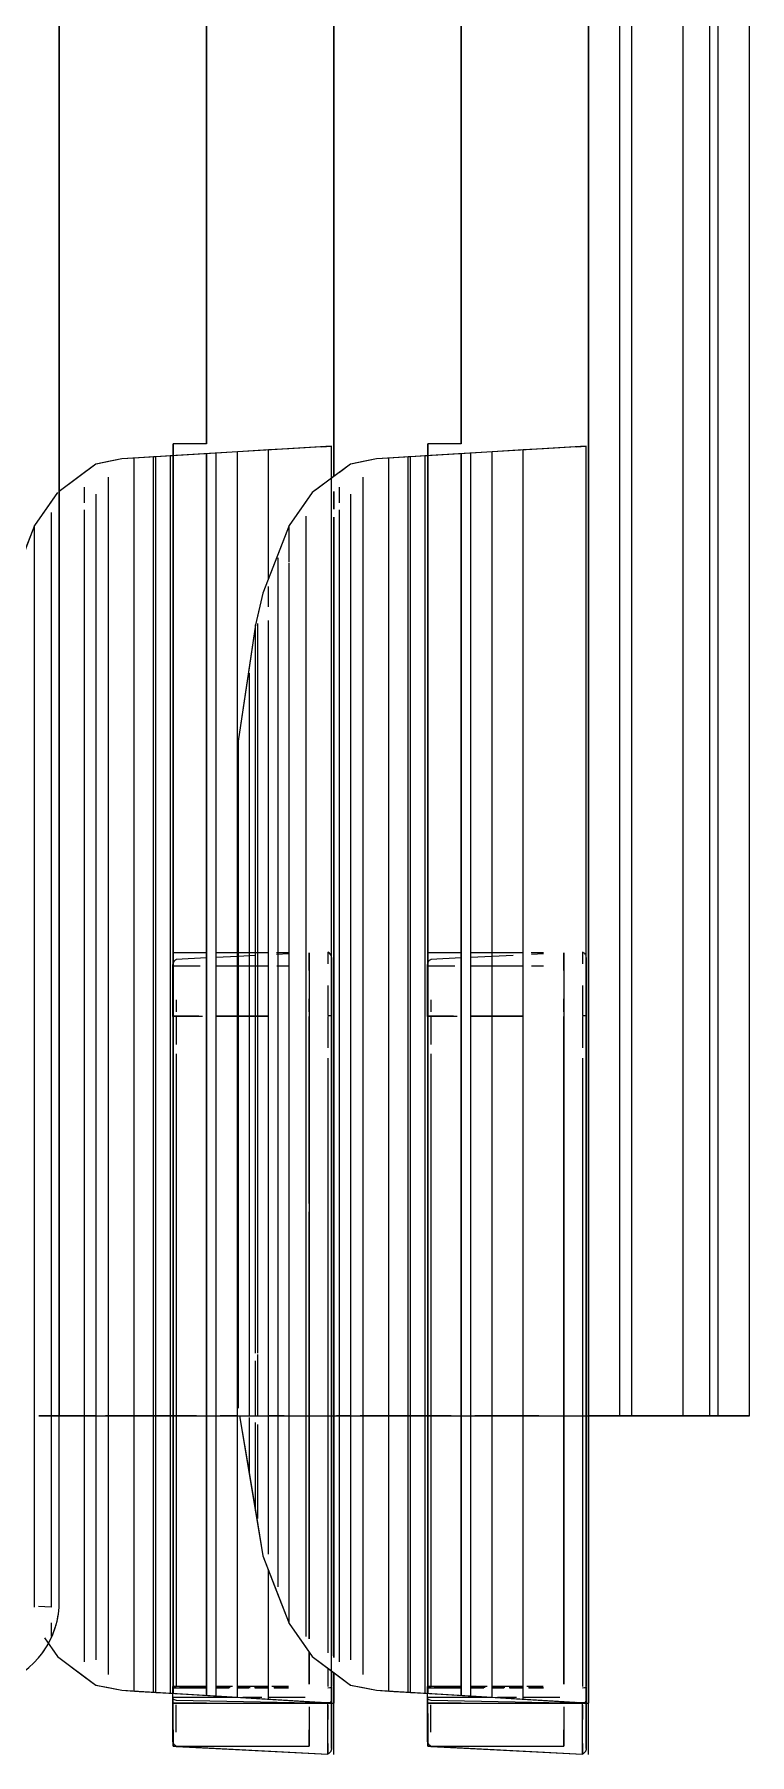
# Model space of a CAD drawing. Header units: inches. Extents: x -1180 to 2011, y -268 to 2143.
# Drawn here: x -1121.6 to -1118.79, y 2001.52 to 2008.28 of the extents above; entities that cross this region are included whole.
import ezdxf

# ---------------------------------------------------------------- set-up
doc = ezdxf.new("R2010")
doc.units = ezdxf.units.IN
doc.header["$MEASUREMENT"] = 0
doc.layers.add('I-FURN', color=30, linetype='Continuous', lineweight=9)

# ---------------------------------------------------------------- blocks, each defined once
blk = doc.blocks.new('HermanMiller_Exclave_EXSB_SmallBoards - White Board Pkg 1-5326753-6TH FLOOR POWER _ SIGNAL')
at = {"layer": 'I-FURN'}
for p, q in [((1.335, -0.4879), (0.7839, -0.5792)), ((1.1036, -0.5262), (0.9057, -0.559)), ((1.335, -0.4879), (0.9614, -0.5498)), ((1.335, -0.4879), (1.1036, -0.5262)), ((1.1036, -0.5262), (1.3284, -0.5262)), ((1.335, -0.5262), (4.2513, -0.5262)), ((3.9848, -0.4829), (1.3652, -0.4829)), ((3.9848, -0.4829), (1.3652, -0.4829)), ((3.9848, -0.4829), (1.3652, -0.4829)), ((4.4423, -0.5498), (3.9848, -0.4829)), ((4.4423, -0.5498), (3.9848, -0.4829)), ((4.2813, -0.5262), (3.9848, -0.4829)), ((4.4423, -0.5498), (4.2813, -0.5262)), ((0.7839, -0.5792), (0.5183, -0.6832)), ((0.7839, -0.5792), (0.5183, -0.6832)), ((0.7839, -0.5792), (0.6289, -0.6399)), ((0.9614, -0.5498), (0.7839, -0.5792)), ((0.9057, -0.559), (0.7839, -0.5792)), ((0.9307, -0.559), (1.3006, -0.559)), ((0.9614, -0.5498), (1.3084, -0.5498)), ((1.335, -0.5498), (1.5503, -0.5498)), ((1.335, -0.559), (1.5759, -0.559)), ((1.5811, -0.5498), (4.4423, -0.5498)), ((1.5811, -0.559), (4.4473, -0.559)), ((4.5661, -0.5792), (4.4423, -0.5498)), ((4.5661, -0.5792), (4.4423, -0.5498)), ((4.4812, -0.559), (4.4423, -0.5498)), ((4.5661, -0.5792), (4.4812, -0.559)), ((4.8317, -0.6832), (4.5661, -0.5792)), ((4.8317, -0.6832), (4.5661, -0.5792)), ((4.7211, -0.6399), (4.5661, -0.5792)), ((0.6289, -0.6399), (0.5183, -0.6832)), ((0.6622, -0.6399), (1.335, -0.6399)), ((1.335, -0.6399), (4.5657, -0.6399)), ((4.5657, -0.6399), (4.7053, -0.6399)), ((4.8317, -0.6832), (4.7211, -0.6399)), ((0.5183, -0.6832), (0.3889, -0.7729)), ((0.5183, -0.6832), (0.3889, -0.7729)), ((0.5183, -0.6832), (0.4227, -0.7495)), ((0.5183, -0.6832), (1.335, -0.6832)), ((1.335, -0.6832), (4.6856, -0.6832)), ((4.6891, -0.6832), (4.8317, -0.6832)), ((4.9611, -0.7729), (4.8317, -0.6832)), ((4.9611, -0.7729), (4.8317, -0.6832)), ((4.9273, -0.7495), (4.8317, -0.6832)), ((0.3889, -0.7729), (0.2769, -0.9233)), ((0.3889, -0.7729), (0.3324, -0.8487)), ((0.3889, -0.7729), (0.3324, -0.8487)), ((0.4227, -0.7495), (0.3889, -0.7729)), ((0.4675, -0.7495), (1.335, -0.7495)), ((1.335, -0.7495), (4.869, -0.7495)), ((4.9611, -0.7729), (4.9273, -0.7495)), ((5.0731, -0.9233), (4.9611, -0.7729)), ((5.0176, -0.8487), (4.9712, -0.7864)), ((5.0176, -0.8487), (4.9712, -0.7864)), ((0.3324, -0.8487), (0.2769, -0.9233)), ((5.0731, -0.9233), (5.0176, -0.8487)), ((0.2769, -0.9233), (0.2562, -1.0257)), ((0.2766, -0.9245), (0.2562, -1.0257)), ((0.2769, -0.9233), (0.2669, -0.9728)), ((0.2762, -0.9242), (0.2769, -0.9233)), ((0.3095, -0.8796), (0.2769, -0.9233)), ((0.368, -0.8796), (1.335, -0.8796)), ((0.3757, -0.9245), (1.335, -0.9245)), ((1.335, -0.8796), (4.8938, -0.8796)), ((1.335, -0.9245), (4.9553, -0.9245)), ((4.9212, -0.8796), (4.982, -0.8796)), ((5.0731, -0.9233), (5.0405, -0.8796)), ((5.0938, -1.0257), (5.0731, -0.9233)), ((5.0734, -0.9246), (5.0731, -0.9233)), ((5.0831, -0.9728), (5.0731, -0.9233)), ((5.0938, -1.0257), (5.0734, -0.9246)), ((0.2669, -0.9728), (0.2562, -1.0257)), ((0.3187, -0.9728), (1.335, -0.9728)), ((1.335, -0.9728), (5.0215, -0.9728)), ((5.0938, -1.0257), (5.0831, -0.9728)), ((0.2562, -1.0257), (0.2066, -1.8487)), ((0.2562, -1.0257), (0.2521, -1.093)), ((0.2562, -1.0257), (0.2533, -1.0737)), ((0.2549, -1.0737), (1.335, -1.0737)), ((1.335, -1.0737), (5.0952, -1.0737)), ((5.1434, -1.8487), (5.0938, -1.0257)), ((5.0979, -1.093), (5.0938, -1.0257)), ((5.0967, -1.0737), (5.0938, -1.0257)), ((0.2521, -1.093), (0.2339, -1.3953)), ((0.2521, -1.093), (0.2487, -1.15)), ((5.1161, -1.3953), (5.0979, -1.093)), ((5.1013, -1.15), (5.0979, -1.093)), ((0.2447, -1.2152), (0.2128, -1.7453)), ((0.2482, -1.1585), (0.2447, -1.2152)), ((1.335, -1.2152), (0.2447, -1.2152)), ((0.2487, -1.15), (0.2482, -1.1585)), ((0.2482, -1.1585), (1.335, -1.1585)), ((0.2487, -1.15), (1.335, -1.15)), ((1.335, -1.15), (5.1013, -1.15)), ((1.335, -1.1585), (5.1018, -1.1585)), ((5.1053, -1.2152), (1.335, -1.2152)), ((5.1018, -1.1585), (5.1013, -1.15)), ((5.1053, -1.2152), (5.1018, -1.1585)), ((5.1372, -1.7453), (5.1053, -1.2152)), ((0.0361, -1.2394), (0.005, -1.8338)), ((0.0368, -1.2394), (0.0056, -1.8338)), ((0.0442, -1.227), (0.0368, -1.227)), ((0.0368, -1.227), (0.2036, -1.227)), ((0.0368, -1.227), (0.0368, -1.3994)), ((0.0662, -1.227), (0.0442, -1.227)), ((0.0589, -1.2257), (0.0591, -1.2257)), ((0.0591, -1.2257), (0.0597, -1.2257)), ((0.0597, -1.2257), (0.0607, -1.2257)), ((0.0607, -1.2257), (0.0622, -1.2257)), ((0.0622, -1.2257), (0.0641, -1.2257)), ((0.0641, -1.2257), (0.0664, -1.2257)), ((0.1231, -1.2264), (0.0647, -1.2264)), ((0.1015, -1.227), (0.0662, -1.227)), ((0.0885, -1.2257), (0.0935, -1.2257)), ((0.0912, -1.2394), (0.1337, -1.2394)), ((0.1654, -1.2264), (0.1231, -1.2264)), ((0.1348, -1.2394), (0.1993, -1.2394)), ((0.1366, -1.2264), (0.1993, -1.2264)), ((0.1384, -1.2257), (0.1461, -1.2257)), ((0.1461, -1.2257), (0.154, -1.2257)), ((0.154, -1.2257), (0.1622, -1.2257)), ((0.1622, -1.2257), (0.1707, -1.2257)), ((0.1975, -1.2257), (0.2069, -1.2257)), ((0.206, -1.358), (0.206, -1.227)), ((0.206, -1.227), (0.206, -1.358)), ((0.206, -1.2857), (0.206, -1.2394)), ((0.2174, -1.2394), (0.206, -1.8338)), ((0.2276, -1.4793), (0.2276, -1.227)), ((0.2359, -1.2257), (0.2459, -1.2257)), ((0.244, -1.227), (1.335, -1.227)), ((1.335, -1.227), (0.244, -1.227)), ((0.2663, -1.227), (0.2663, -1.358)), ((0.2691, -1.2518), (0.2688, -1.3137)), ((0.2698, -1.2309), (0.2691, -1.2395)), ((0.2717, -1.2263), (0.2712, -1.2257)), ((1.335, -1.2257), (0.2723, -1.2257)), ((1.335, -1.2263), (0.2723, -1.2263)), ((1.335, -1.227), (0.2723, -1.227)), ((0.2723, -1.227), (0.345, -1.227)), ((0.3433, -1.2394), (0.2723, -1.2394)), ((0.345, -1.227), (1.335, -1.227)), ((1.335, -1.2394), (0.345, -1.2394)), ((2.9034, -1.2257), (1.335, -1.2257)), ((2.903, -1.2264), (1.335, -1.2263)), ((1.335, -1.227), (5.106, -1.227)), ((5.106, -1.227), (1.335, -1.227)), ((2.903, -1.227), (1.335, -1.227)), ((1.335, -1.227), (2.8391, -1.227)), ((2.7562, -1.2394), (1.335, -1.2394)), ((2.903, -1.2394), (2.7929, -1.2394)), ((2.8391, -1.227), (3.1536, -1.227)), ((2.903, -1.342), (2.903, -1.227)), ((2.9034, -1.2257), (2.9138, -1.2257)), ((2.9051, -1.227), (2.9051, -1.328)), ((2.9051, -1.2394), (2.9055, -1.3258)), ((2.9138, -1.2257), (2.9242, -1.2257)), ((2.9662, -1.2264), (2.9209, -1.2264)), ((2.9664, -1.227), (2.9209, -1.227)), ((2.9684, -1.2394), (2.9218, -1.2394)), ((2.9928, -1.2257), (3.0019, -1.2257)), ((3.0586, -1.2257), (3.0656, -1.2257)), ((3.1015, -1.2264), (3.0688, -1.2264)), ((3.1218, -1.227), (3.0836, -1.227)), ((3.1015, -1.227), (3.1015, -1.3334)), ((3.1456, -1.227), (3.1218, -1.227)), ((3.133, -1.358), (3.1273, -1.2394)), ((3.1536, -1.227), (3.1456, -1.227)), ((3.1536, -1.358), (3.1536, -1.227)), ((5.106, -1.227), (5.1533, -1.227)), ((5.1533, -1.227), (5.106, -1.227)), ((5.1533, -1.358), (5.1533, -1.227)), ((5.1533, -1.358), (5.1533, -1.227)), ((0.2688, -1.3137), (0.2686, -1.358)), ((0.0368, -1.3994), (0.0368, -1.7615)), ((0.206, -1.358), (0.206, -1.858)), ((0.206, -1.358), (0.206, -1.7427)), ((0.2339, -1.3953), (0.2288, -1.4793)), ((0.2339, -1.3953), (1.335, -1.3953)), ((0.2361, -1.358), (1.335, -1.358)), ((0.2361, -1.358), (1.335, -1.358)), ((1.335, -1.358), (0.2361, -1.358)), ((0.2663, -1.3953), (0.2663, -1.4475)), ((0.2684, -1.3953), (0.2681, -1.4515)), ((0.2718, -1.4596), (0.2718, -1.3953)), ((0.3271, -1.358), (0.2723, -1.358)), ((0.3271, -1.358), (0.2723, -1.358)), ((1.335, -1.358), (0.345, -1.358)), ((1.335, -1.358), (0.345, -1.358)), ((2.9005, -1.358), (1.335, -1.358)), ((2.9005, -1.358), (1.335, -1.358)), ((1.335, -1.358), (5.1139, -1.358)), ((1.335, -1.358), (5.1139, -1.358)), ((5.1139, -1.358), (1.335, -1.358)), ((1.335, -1.3953), (5.1161, -1.3953)), ((2.903, -1.601), (2.903, -1.3953)), ((2.9051, -1.3953), (2.9051, -1.601)), ((2.9057, -1.3953), (2.9063, -1.5366)), ((2.9778, -1.358), (2.9205, -1.358)), ((3.0455, -1.358), (2.9964, -1.358)), ((3.1015, -1.3953), (3.1015, -1.601)), ((3.1429, -1.5618), (3.1348, -1.3953)), ((5.1139, -1.358), (3.1352, -1.358)), ((3.1536, -1.601), (3.1536, -1.3953)), ((5.1139, -1.358), (3.1561, -1.358)), ((5.1212, -1.4793), (5.1161, -1.3953)), ((26.2587, -1.358), (5.1533, -1.358)), ((26.2587, -1.358), (5.1533, -1.358)), ((5.1533, -1.358), (26.2587, -1.358)), ((0.2288, -1.4793), (0.2215, -1.601)), ((0.2288, -1.4793), (1.335, -1.4793)), ((0.2663, -1.4793), (0.2663, -1.5258)), ((0.268, -1.4793), (0.2678, -1.5289)), ((0.2718, -1.5373), (0.2718, -1.4793)), ((1.335, -1.4793), (5.1212, -1.4793)), ((5.1285, -1.601), (5.1212, -1.4793)), ((0.2276, -1.5749), (0.2276, -1.5002)), ((0.2663, -1.5488), (0.2663, -1.601)), ((0.2677, -1.5459), (0.2674, -1.601)), ((0.2718, -1.601), (0.2718, -1.5373)), ((2.9063, -1.5366), (2.9065, -1.601)), ((0.2215, -1.601), (1.335, -1.601)), ((0.2276, -1.6812), (0.2276, -1.601)), ((0.2718, -1.6804), (0.2718, -1.6151)), ((1.335, -1.601), (5.1285, -1.601)), ((0.2276, -1.7451), (0.2276, -1.6813)), ((0.2663, -1.6237), (0.2663, -1.6805)), ((0.2673, -1.6221), (0.2671, -1.6805)), ((3.1015, -1.6342), (3.1015, -1.6813)), ((3.1487, -1.6813), (3.1464, -1.6334)), ((3.1536, -1.6813), (3.1536, -1.6333)), ((0.1907, -1.7615), (0.0368, -1.7615)), ((0.0368, -1.7615), (0.0442, -1.7615)), ((0.0442, -1.7615), (0.0662, -1.7615)), ((0.0662, -1.7615), (0.1015, -1.7615)), ((0.206, -1.7615), (0.206, -1.8338)), ((0.2066, -1.8487), (0.2089, -1.8095)), ((0.345, -1.7615), (0.2805, -1.7615)), ((0.2806, -1.7615), (1.335, -1.7615)), ((1.335, -1.7615), (0.345, -1.7615)), ((2.8391, -1.7615), (1.335, -1.7615)), ((1.335, -1.7615), (2.903, -1.7615)), ((3.1536, -1.7615), (2.8391, -1.7615)), ((2.9209, -1.7615), (2.9724, -1.7615)), ((3.0836, -1.7615), (3.1218, -1.7615)), ((3.1218, -1.7615), (3.1456, -1.7615)), ((3.1456, -1.7615), (3.1536, -1.7615)), ((5.1411, -1.8095), (5.1434, -1.8487)), ((0.0037, -1.858), (0.206, -1.858)), ((0.0056, -1.8338), (0.206, -1.8338)), ((0.0471, -1.8338), (0.0056, -1.8338)), ((0.0328, -1.8482), (0.204, -1.8482)), ((0.2021, -1.8482), (0.0647, -1.8482)), ((0.0647, -1.8482), (0.1986, -1.8482)), ((0.1983, -1.8482), (0.1184, -1.8482)), ((0.1983, -1.8338), (0.1414, -1.8338)), ((0.2688, -1.8482), (0.1989, -1.8482)), ((0.1991, -1.8482), (0.2718, -1.8482)), ((0.2121, -1.8487), (0.2013, -1.8487)), ((0.2042, -1.8487), (0.2142, -1.8487)), ((0.206, -1.858), (1.335, -1.858)), ((1.335, -1.858), (0.206, -1.858)), ((0.206, -1.858), (1.335, -1.858)), ((0.2066, -1.8487), (1.335, -1.8487)), ((0.2066, -1.8487), (1.335, -1.8487)), ((0.2159, -1.8482), (0.2276, -1.8482)), ((0.2683, -1.8487), (0.2687, -1.8483)), ((0.2687, -1.8487), (1.335, -1.8487)), ((0.2717, -1.8482), (1.335, -1.8482)), ((1.335, -1.8338), (0.2718, -1.8338)), ((1.335, -1.8482), (0.2718, -1.8482)), ((2.7397, -1.8338), (1.335, -1.8338)), ((1.335, -1.8482), (2.903, -1.8482)), ((2.903, -1.8482), (1.335, -1.8482)), ((1.335, -1.8487), (5.1434, -1.8487)), ((1.335, -1.8487), (2.9058, -1.8487)), ((1.335, -1.8487), (5.1434, -1.8487)), ((1.335, -1.858), (30.1794, -1.858)), ((30.1794, -1.858), (1.335, -1.858)), ((1.335, -1.858), (30.1794, -1.858)), ((2.903, -1.8338), (2.7806, -1.8338)), ((3.1015, -1.8482), (2.903, -1.8482)), ((2.9054, -1.8482), (3.0247, -1.8482)), ((3.0247, -1.8338), (2.9074, -1.8338)), ((3.0413, -1.8482), (3.1084, -1.8482)), ((3.1015, -1.8482), (3.1309, -1.8482)), ((3.1561, -1.8338), (3.1104, -1.8338))]:
    blk.add_line(p, q, dxfattribs=at)
at = {"layer": 'I-FURN', "flags": 128}
for points in [[(0.0368, -1.2394), (0.0372, -1.2385), (0.0377, -1.2377)], [(0.0377, -1.2377), (0.0382, -1.2368), (0.0388, -1.236), (0.0394, -1.2352), (0.04, -1.2345), (0.0406, -1.2337), (0.0413, -1.233), (0.042, -1.2323), (0.0428, -1.2317), (0.0435, -1.231), (0.0443, -1.2304), (0.0451, -1.2299), (0.046, -1.2293), (0.0468, -1.2288), (0.0477, -1.2284), (0.0486, -1.228), (0.0495, -1.2276), (0.0504, -1.2272), (0.0513, -1.2269), (0.0523, -1.2266), (0.0532, -1.2264)], [(0.0532, -1.2264), (0.0542, -1.2262), (0.0552, -1.226)], [(0.0552, -1.226), (0.0561, -1.2259), (0.0571, -1.2258), (0.0581, -1.2257), (0.0589, -1.2257)], [(0.2254, -1.2257), (0.2158, -1.2257), (0.2062, -1.2257), (0.1969, -1.2257), (0.1877, -1.2257), (0.1788, -1.2257), (0.1701, -1.2257), (0.1617, -1.2257), (0.1535, -1.2257), (0.1455, -1.2257), (0.1379, -1.2257), (0.1305, -1.2257), (0.1235, -1.2257), (0.1167, -1.2257), (0.1103, -1.2257), (0.1042, -1.2257), (0.0985, -1.2257), (0.0931, -1.2257), (0.0881, -1.2257), (0.0835, -1.2257), (0.0793, -1.2257), (0.0754, -1.2257), (0.0719, -1.2257), (0.0689, -1.2257), (0.0662, -1.2257), (0.0639, -1.2257), (0.0621, -1.2257), (0.0606, -1.2257), (0.0596, -1.2257), (0.059, -1.2257), (0.0589, -1.2257)], [(0.0664, -1.2257), (0.0691, -1.2257), (0.0722, -1.2257), (0.0757, -1.2257), (0.0796, -1.2257), (0.0838, -1.2257), (0.0885, -1.2257)], [(0.0935, -1.2257), (0.0989, -1.2257), (0.1047, -1.2257), (0.1108, -1.2257), (0.1172, -1.2257), (0.1239, -1.2257), (0.131, -1.2257), (0.1384, -1.2257)], [(0.1707, -1.2257), (0.1794, -1.2257), (0.1884, -1.2257), (0.1975, -1.2257)], [(0.2069, -1.2257), (0.2164, -1.2257), (0.2261, -1.2257), (0.2359, -1.2257)], [(0.2459, -1.2257), (0.256, -1.2257), (0.2662, -1.2257), (0.2712, -1.2257)], [(0.2712, -1.2257), (0.2707, -1.2263), (0.2698, -1.2309)], [(0.2718, -1.358), (0.2718, -1.3041), (0.2718, -1.227)], [(2.9242, -1.2257), (2.9344, -1.2257), (2.9445, -1.2257), (2.9545, -1.2257), (2.9643, -1.2257), (2.974, -1.2257), (2.9835, -1.2257), (2.9928, -1.2257)], [(3.0019, -1.2257), (3.0108, -1.2257), (3.0194, -1.2257), (3.0278, -1.2257), (3.036, -1.2257), (3.0438, -1.2257), (3.0514, -1.2257), (3.0586, -1.2257)], [(3.0656, -1.2257), (3.0722, -1.2257), (3.0785, -1.2257), (3.0844, -1.2257), (3.09, -1.2257), (3.0952, -1.2257), (3.1, -1.2257), (3.1045, -1.2257), (3.1069, -1.2257)], [(0.2215, -1.601), (0.2166, -1.6813), (0.2128, -1.7453), (0.2102, -1.7889), (0.2089, -1.8095)], [(5.1411, -1.8095), (5.1398, -1.7889), (5.1372, -1.7453), (5.1334, -1.6813), (5.1285, -1.601)], [(0.0066, -1.836), (0.0062, -1.8351), (0.0058, -1.8342), (0.0056, -1.8338)], [(0.028, -1.8487), (0.027, -1.8487), (0.026, -1.8487), (0.0251, -1.8486), (0.0241, -1.8484), (0.0232, -1.8483), (0.0222, -1.848), (0.0213, -1.8478), (0.0204, -1.8475), (0.0194, -1.8472), (0.0185, -1.8468), (0.0177, -1.8464), (0.0168, -1.846), (0.0159, -1.8455), (0.0151, -1.845), (0.0143, -1.8445), (0.0135, -1.844), (0.0128, -1.8434), (0.012, -1.8427), (0.0113, -1.8421), (0.0106, -1.8414), (0.01, -1.8407), (0.0093, -1.84), (0.0087, -1.8392), (0.0082, -1.8384), (0.0076, -1.8376), (0.0071, -1.8368), (0.0066, -1.836)], [(0.028, -1.8487), (0.0282, -1.8487), (0.0289, -1.8487), (0.0301, -1.8487), (0.0317, -1.8487), (0.0338, -1.8487), (0.0364, -1.8487), (0.0394, -1.8487), (0.0428, -1.8487), (0.0468, -1.8487), (0.0511, -1.8487), (0.0559, -1.8487), (0.0611, -1.8487), (0.0667, -1.8487), (0.0728, -1.8487), (0.0792, -1.8487), (0.086, -1.8487), (0.0932, -1.8487), (0.1008, -1.8487), (0.1087, -1.8487), (0.1169, -1.8487), (0.1255, -1.8487), (0.1344, -1.8487), (0.1436, -1.8487), (0.1531, -1.8487), (0.1628, -1.8487), (0.1728, -1.8487), (0.183, -1.8487), (0.1935, -1.8487), (0.2042, -1.8487)], [(0.2013, -1.8487), (0.1907, -1.8487), (0.1803, -1.8487), (0.1701, -1.8487), (0.1602, -1.8487), (0.1505, -1.8487), (0.1411, -1.8487), (0.132, -1.8487), (0.1232, -1.8487), (0.1147, -1.8487), (0.1066, -1.8487), (0.0987, -1.8487), (0.0913, -1.8487), (0.0842, -1.8487), (0.0775, -1.8487), (0.0712, -1.8487), (0.0652, -1.8487), (0.0597, -1.8487), (0.0546, -1.8487), (0.0499, -1.8487), (0.0457, -1.8487), (0.0419, -1.8487), (0.0386, -1.8487), (0.0357, -1.8487), (0.0332, -1.8487), (0.0312, -1.8487), (0.0297, -1.8487), (0.0287, -1.8487), (0.0281, -1.8487), (0.028, -1.8487)], [(0.2342, -1.8487), (0.2231, -1.8487), (0.2121, -1.8487)], [(0.2683, -1.8487), (0.2568, -1.8487), (0.2455, -1.8487), (0.2342, -1.8487)], [(0.2663, -1.8338), (0.2669, -1.8427), (0.2678, -1.8479), (0.2683, -1.8487)], [(3.0524, -1.8487), (3.0432, -1.8487), (3.0337, -1.8487), (3.0239, -1.8487), (3.0139, -1.8487), (3.0036, -1.8487), (2.9931, -1.8487), (2.9824, -1.8487), (2.9715, -1.8487), (2.9605, -1.8487), (2.9493, -1.8487), (2.9379, -1.8487), (2.9264, -1.8487), (2.9148, -1.8487), (2.9058, -1.8487)], [(3.1139, -1.8487), (3.1075, -1.8487), (3.1007, -1.8487), (3.0935, -1.8487), (3.086, -1.8487), (3.0781, -1.8487), (3.0698, -1.8487), (3.0613, -1.8487), (3.0524, -1.8487)], [(3.1354, -1.8487), (3.1307, -1.8487), (3.1255, -1.8487), (3.1199, -1.8487), (3.1139, -1.8487)]]:
    blk.add_lwpolyline(points, dxfattribs=at)
at = {"layer": 'I-FURN'}
for centre, major_axis, ratio, start_param, end_param in [((0.2254, -1.2504), (0, 0.0247), 0.36523, 0.66089, 1.110006), ((0.2254, -1.2504), (0, 0.0247), 0.36523, 0.211774, 0.66089), ((0.2254, -1.2504), (0, 0.0247), 0.36523, 6.045844, 6.49496), ((3.1069, -1.2504), (0, 0.0247), 0.923615, 0, 0.237342), ((3.1069, -1.2504), (0, 0.0247), 0.923615, 5.622295, 6.283185), ((3.1069, -1.2504), (0, 0.0247), 0.923615, 5.173179, 5.622295), ((0.2142, -1.8246), (0, 0.0242), 0.36523, 1.961664, 2.422488), ((0.2142, -1.8246), (0, 0.0242), 0.36523, 2.422488, 2.6529), ((0.2142, -1.8246), (0, 0.0242), 0.36523, 2.6529, 3.344137), ((3.1354, -1.8246), (0, 0.0242), 0.923615, 2.939048, 3.141593), ((3.1354, -1.8246), (0, 0.0242), 0.923615, 3.141593, 3.16946), ((3.1354, -1.8246), (0, 0.0242), 0.923615, 3.16946, 3.399873), ((3.1354, -1.8246), (0, 0.0242), 0.923615, 3.399873, 3.630285), ((3.1354, -1.8246), (0, 0.0242), 0.923615, 3.630285, 3.860697), ((3.1354, -1.8246), (0, 0.0242), 0.923615, 3.860697, 4.321522)]:
    blk.add_ellipse(centre, major_axis=major_axis, ratio=ratio, start_param=start_param, end_param=end_param, dxfattribs=at)
for points in [[(2.903, -1.2264), (2.9033, -1.2255), (2.9036, -1.2255), (2.9038, -1.2263)], [(2.9038, -1.2263), (2.9041, -1.227), (2.9044, -1.2284), (2.9046, -1.2309)], [(2.9046, -1.2309), (2.9048, -1.2332), (2.905, -1.2361), (2.9051, -1.2394)], [(2.9058, -1.8487), (2.9057, -1.8487), (2.9055, -1.8486), (2.9054, -1.8482)], [(2.9062, -1.848), (2.9061, -1.8485), (2.9059, -1.8485), (2.9058, -1.8484)], [(2.9074, -1.8338), (2.9073, -1.8372), (2.907, -1.8434), (2.9065, -1.847), (2.9062, -1.848)]]:
    blk.add_open_spline(points, degree=3, dxfattribs=at)
blk = doc.blocks.new('HermanMiller_Exclave_EXSB_SmallBoards - White Board Pkg 1-V27-6TH FLOOR POWER _ SIGNAL')
at = {"layer": 'I-FURN'}
for p, q in [((4.8317, -0.6832), (4.7211, -0.6399)), ((4.8317, -0.6832), (4.7329, -0.6445)), ((4.8317, -0.6832), (4.7431, -0.6485)), ((0.4629, -0.7216), (0.3889, -0.7729)), ((0.4629, -0.7216), (0.3889, -0.7729)), ((0.5833, -0.6832), (4.8317, -0.6832)), ((4.9611, -0.7729), (4.8317, -0.6832)), ((4.9611, -0.7729), (4.8317, -0.6832)), ((4.9273, -0.7495), (4.8317, -0.6832)), ((0.3889, -0.7729), (0.2769, -0.9233)), ((0.3889, -0.7729), (0.2769, -0.9233)), ((0.3889, -0.7729), (0.3095, -0.8796)), ((0.4227, -0.7495), (0.3889, -0.7729)), ((0.4675, -0.7495), (0.5211, -0.7495)), ((0.5833, -0.7495), (4.8825, -0.7495)), ((4.9611, -0.7729), (4.9273, -0.7495)), ((5.0731, -0.9233), (4.9659, -0.7793)), ((5.0731, -0.9233), (4.9659, -0.7793)), ((5.0405, -0.8796), (4.9659, -0.7793)), ((0.2769, -0.9233), (0.2562, -1.0257)), ((0.2766, -0.9245), (0.2562, -1.0257)), ((0.2769, -0.9233), (0.2669, -0.9728)), ((0.2762, -0.9242), (0.2769, -0.9233)), ((0.3095, -0.8796), (0.2769, -0.9233)), ((0.368, -0.8796), (1.335, -0.8796)), ((0.3757, -0.9245), (1.335, -0.9245)), ((1.335, -0.8796), (4.8938, -0.8796)), ((1.335, -0.9245), (4.9553, -0.9245)), ((4.9212, -0.8796), (4.982, -0.8796)), ((5.0731, -0.9233), (5.0405, -0.8796)), ((5.0938, -1.0257), (5.0731, -0.9233)), ((5.0734, -0.9246), (5.0731, -0.9233)), ((5.0831, -0.9728), (5.0731, -0.9233)), ((5.0938, -1.0257), (5.0734, -0.9246)), ((0.2669, -0.9728), (0.2562, -1.0257)), ((0.3187, -0.9728), (1.335, -0.9728)), ((1.335, -0.9728), (5.0215, -0.9728)), ((5.0938, -1.0257), (5.0831, -0.9728)), ((0.2562, -1.0257), (0.2066, -1.8487)), ((0.2562, -1.0257), (0.2521, -1.093)), ((0.2562, -1.0257), (0.2533, -1.0737)), ((0.2549, -1.0737), (1.335, -1.0737)), ((1.335, -1.0737), (5.0952, -1.0737)), ((5.1434, -1.8487), (5.0938, -1.0257)), ((5.0979, -1.093), (5.0938, -1.0257)), ((5.0967, -1.0737), (5.0938, -1.0257)), ((0.2521, -1.093), (0.2339, -1.3953)), ((0.2521, -1.093), (0.2487, -1.15)), ((5.1161, -1.3953), (5.0979, -1.093)), ((5.1013, -1.15), (5.0979, -1.093)), ((0.2447, -1.2152), (0.2128, -1.7453)), ((0.2482, -1.1585), (0.2447, -1.2152)), ((1.335, -1.2152), (0.2447, -1.2152)), ((0.2487, -1.15), (0.2482, -1.1585)), ((0.2482, -1.1585), (1.335, -1.1585)), ((0.2487, -1.15), (1.335, -1.15)), ((1.335, -1.15), (5.1013, -1.15)), ((1.335, -1.1585), (5.1018, -1.1585)), ((5.1053, -1.2152), (1.335, -1.2152)), ((5.1018, -1.1585), (5.1013, -1.15)), ((5.1053, -1.2152), (5.1018, -1.1585)), ((5.1372, -1.7453), (5.1053, -1.2152)), ((0.0361, -1.2394), (0.005, -1.8338)), ((0.0368, -1.2394), (0.0056, -1.8338)), ((0.0442, -1.227), (0.0368, -1.227)), ((0.0368, -1.227), (0.2036, -1.227)), ((0.0368, -1.227), (0.0368, -1.3994)), ((0.0662, -1.227), (0.0442, -1.227)), ((0.0589, -1.2257), (0.0591, -1.2257)), ((0.0591, -1.2257), (0.0597, -1.2257)), ((0.0641, -1.2257), (0.0664, -1.2257)), ((0.1231, -1.2264), (0.0647, -1.2264)), ((0.1015, -1.227), (0.0662, -1.227)), ((0.0664, -1.2257), (0.0691, -1.2257)), ((0.0691, -1.2257), (0.0722, -1.2257)), ((0.0885, -1.2257), (0.0935, -1.2257)), ((0.0912, -1.2394), (0.1337, -1.2394)), ((0.1654, -1.2264), (0.1231, -1.2264)), ((0.1348, -1.2394), (0.1993, -1.2394)), ((0.1366, -1.2264), (0.1993, -1.2264)), ((0.1384, -1.2257), (0.1461, -1.2257)), ((0.1622, -1.2257), (0.1707, -1.2257)), ((0.1707, -1.2257), (0.1794, -1.2257)), ((0.1794, -1.2257), (0.1884, -1.2257)), ((0.1884, -1.2257), (0.1975, -1.2257)), ((0.1975, -1.2257), (0.2069, -1.2257)), ((0.206, -1.358), (0.206, -1.227)), ((0.206, -1.227), (0.206, -1.358)), ((0.206, -1.2857), (0.206, -1.2394)), ((0.2174, -1.2394), (0.206, -1.8338)), ((0.2276, -1.4793), (0.2276, -1.227)), ((0.2359, -1.2257), (0.2459, -1.2257)), ((0.244, -1.227), (1.335, -1.227)), ((1.335, -1.227), (0.244, -1.227)), ((0.2663, -1.227), (0.2663, -1.358)), ((0.2698, -1.2309), (0.2691, -1.2395)), ((0.2707, -1.2263), (0.2698, -1.2309)), ((0.2712, -1.2257), (0.2707, -1.2263)), ((0.2717, -1.2263), (0.2712, -1.2257)), ((0.2718, -1.3041), (0.2718, -1.227)), ((1.335, -1.2257), (0.2723, -1.2257)), ((1.335, -1.2263), (0.2723, -1.2263)), ((1.335, -1.227), (0.2723, -1.227)), ((0.2723, -1.227), (0.345, -1.227)), ((0.3433, -1.2394), (0.2723, -1.2394)), ((0.345, -1.227), (1.335, -1.227)), ((1.335, -1.2394), (0.345, -1.2394)), ((2.9034, -1.2257), (1.335, -1.2257)), ((2.903, -1.2264), (1.335, -1.2263)), ((1.335, -1.227), (5.106, -1.227)), ((5.106, -1.227), (1.335, -1.227)), ((2.903, -1.227), (1.335, -1.227)), ((1.335, -1.227), (2.8391, -1.227)), ((2.7562, -1.2394), (1.335, -1.2394)), ((2.903, -1.2394), (2.7929, -1.2394)), ((2.8391, -1.227), (3.0615, -1.227)), ((2.903, -1.342), (2.903, -1.227)), ((2.9034, -1.2257), (2.9138, -1.2257)), ((2.9051, -1.227), (2.9051, -1.328)), ((2.9051, -1.2394), (2.9055, -1.3258)), ((2.9138, -1.2257), (2.9242, -1.2257)), ((2.9662, -1.2264), (2.9209, -1.2264)), ((2.9664, -1.227), (2.9209, -1.227)), ((2.9684, -1.2394), (2.9218, -1.2394)), ((2.9242, -1.2257), (2.9344, -1.2257)), ((2.974, -1.2257), (2.9835, -1.2257)), ((2.9835, -1.2257), (2.9928, -1.2257)), ((2.9928, -1.2257), (3.0019, -1.2257)), ((3.0194, -1.2257), (3.0278, -1.2257)), ((3.0586, -1.2257), (3.0656, -1.2257)), ((3.0615, -1.227), (3.1536, -1.227)), ((3.1015, -1.2264), (3.0688, -1.2264)), ((3.0785, -1.2257), (3.0844, -1.2257)), ((3.1218, -1.227), (3.0836, -1.227)), ((3.0844, -1.2257), (3.09, -1.2257)), ((3.1015, -1.227), (3.1015, -1.3334)), ((3.1456, -1.227), (3.1218, -1.227)), ((3.133, -1.358), (3.1273, -1.2394)), ((3.1536, -1.227), (3.1456, -1.227)), ((3.1536, -1.358), (3.1536, -1.227)), ((5.106, -1.227), (5.1533, -1.227)), ((5.1533, -1.227), (5.106, -1.227)), ((5.1533, -1.358), (5.1533, -1.227)), ((5.1533, -1.358), (5.1533, -1.227)), ((0.2718, -1.358), (0.2718, -1.3041)), ((0.0368, -1.3994), (0.0368, -1.7615)), ((0.206, -1.358), (0.206, -1.858)), ((0.206, -1.358), (0.206, -1.7427)), ((0.2339, -1.3953), (0.2288, -1.4793)), ((0.2339, -1.3953), (1.335, -1.3953)), ((0.2361, -1.358), (1.335, -1.358)), ((0.2361, -1.358), (1.335, -1.358)), ((1.335, -1.358), (0.2361, -1.358)), ((0.2663, -1.3953), (0.2663, -1.4475)), ((0.2684, -1.3953), (0.2681, -1.4515)), ((0.2718, -1.4596), (0.2718, -1.3953)), ((0.3271, -1.358), (0.2723, -1.358)), ((0.3271, -1.358), (0.2723, -1.358)), ((1.335, -1.358), (0.345, -1.358)), ((1.335, -1.358), (0.345, -1.358)), ((2.9005, -1.358), (1.335, -1.358)), ((2.9005, -1.358), (1.335, -1.358)), ((1.335, -1.358), (5.1139, -1.358)), ((1.335, -1.358), (5.1139, -1.358)), ((5.1139, -1.358), (1.335, -1.358)), ((1.335, -1.3953), (5.1161, -1.3953)), ((2.903, -1.4793), (2.903, -1.3953)), ((2.9051, -1.3953), (2.9051, -1.4793)), ((2.9057, -1.3953), (2.906, -1.4793)), ((2.9778, -1.358), (2.9205, -1.358)), ((3.0455, -1.358), (2.9964, -1.358)), ((3.1015, -1.3953), (3.1015, -1.4793)), ((3.1389, -1.4793), (3.1348, -1.3953)), ((5.1139, -1.358), (3.1352, -1.358)), ((3.1536, -1.4793), (3.1536, -1.3953)), ((5.1139, -1.358), (3.1561, -1.358)), ((5.1212, -1.4793), (5.1161, -1.3953)), ((26.2587, -1.358), (5.1533, -1.358)), ((26.2587, -1.358), (5.1533, -1.358)), ((5.1533, -1.358), (26.2587, -1.358)), ((0.2288, -1.4793), (0.2215, -1.601)), ((0.2288, -1.4793), (1.335, -1.4793)), ((0.2663, -1.4793), (0.2663, -1.5258)), ((0.268, -1.4793), (0.2678, -1.5289)), ((0.2718, -1.5373), (0.2718, -1.4793)), ((1.335, -1.4793), (5.1212, -1.4793)), ((2.903, -1.601), (2.903, -1.4829)), ((2.9051, -1.4829), (2.9051, -1.601)), ((2.9061, -1.4829), (2.9063, -1.5366)), ((3.1015, -1.4829), (3.1015, -1.601)), ((3.1423, -1.5498), (3.1391, -1.4829)), ((3.1536, -1.601), (3.1536, -1.4829)), ((5.1285, -1.601), (5.1212, -1.4793)), ((0.2276, -1.5749), (0.2276, -1.5002)), ((0.2663, -1.5488), (0.2663, -1.601)), ((0.2677, -1.5459), (0.2674, -1.601)), ((0.2718, -1.601), (0.2718, -1.5373)), ((2.9063, -1.5498), (2.9065, -1.601)), ((0.2215, -1.601), (0.7281, -1.601)), ((0.2276, -1.6812), (0.2276, -1.601)), ((0.2718, -1.6804), (0.2718, -1.6151)), ((0.7911, -1.601), (1.335, -1.601)), ((1.335, -1.601), (4.4583, -1.601)), ((4.5125, -1.601), (4.5919, -1.601)), ((4.6219, -1.601), (5.1285, -1.601)), ((5.1334, -1.6813), (5.1285, -1.601)), ((0.2276, -1.7451), (0.2276, -1.6813)), ((0.2663, -1.6237), (0.2663, -1.6805)), ((0.2673, -1.6221), (0.2671, -1.6805)), ((3.1015, -1.6342), (3.1015, -1.6813)), ((3.1487, -1.6813), (3.1464, -1.6334)), ((3.1536, -1.6813), (3.1536, -1.6333)), ((5.1372, -1.7453), (5.1334, -1.6813)), ((0.1907, -1.7615), (0.0368, -1.7615)), ((0.0368, -1.7615), (0.0442, -1.7615)), ((0.0442, -1.7615), (0.0662, -1.7615)), ((0.0662, -1.7615), (0.1015, -1.7615)), ((0.206, -1.7615), (0.206, -1.8338)), ((0.2066, -1.8487), (0.2089, -1.8095)), ((0.345, -1.7615), (0.2805, -1.7615)), ((0.2806, -1.7615), (0.4055, -1.7615)), ((0.4055, -1.7615), (0.345, -1.7615)), ((1.335, -1.7615), (0.4584, -1.7615)), ((0.4584, -1.7615), (1.335, -1.7615)), ((2.8391, -1.7615), (1.335, -1.7615)), ((1.335, -1.7615), (2.1358, -1.7615)), ((2.1685, -1.7615), (2.903, -1.7615)), ((2.9205, -1.7615), (2.8391, -1.7615)), ((3.1536, -1.7615), (2.9205, -1.7615)), ((2.9209, -1.7615), (2.9724, -1.7615)), ((3.0836, -1.7615), (3.1218, -1.7615)), ((3.1218, -1.7615), (3.1456, -1.7615)), ((3.1456, -1.7615), (3.1536, -1.7615)), ((5.1411, -1.8095), (5.1434, -1.8487)), ((0.0037, -1.858), (0.206, -1.858)), ((0.0056, -1.8338), (0.206, -1.8338)), ((0.0471, -1.8338), (0.0056, -1.8338)), ((0.0328, -1.8482), (0.204, -1.8482)), ((0.2021, -1.8482), (0.0647, -1.8482)), ((0.0647, -1.8482), (0.1986, -1.8482)), ((0.1983, -1.8482), (0.1184, -1.8482)), ((0.1983, -1.8338), (0.1414, -1.8338)), ((0.2688, -1.8482), (0.1989, -1.8482)), ((0.1991, -1.8482), (0.2718, -1.8482)), ((0.2121, -1.8487), (0.2013, -1.8487)), ((0.2042, -1.8487), (0.2142, -1.8487)), ((0.206, -1.858), (0.3255, -1.858)), ((0.3255, -1.858), (0.206, -1.858)), ((0.206, -1.858), (0.3255, -1.858)), ((0.2066, -1.8487), (1.335, -1.8487)), ((0.2066, -1.8487), (0.3324, -1.8487)), ((0.2231, -1.8487), (0.2121, -1.8487)), ((0.2159, -1.8482), (0.2276, -1.8482)), ((0.2342, -1.8487), (0.2231, -1.8487)), ((0.2683, -1.8487), (0.2687, -1.8483)), ((0.2687, -1.8487), (0.3324, -1.8487)), ((0.2717, -1.8482), (0.3328, -1.8482)), ((0.3436, -1.8338), (0.2718, -1.8338)), ((0.3328, -1.8482), (0.2718, -1.8482)), ((0.3845, -1.858), (1.335, -1.858)), ((1.335, -1.858), (0.3845, -1.858)), ((0.3845, -1.858), (1.335, -1.858)), ((0.3916, -1.8487), (1.335, -1.8487)), ((0.3916, -1.8487), (1.335, -1.8487)), ((0.3919, -1.8482), (1.335, -1.8482)), ((1.335, -1.8482), (0.3919, -1.8482)), ((1.335, -1.8338), (0.403, -1.8338)), ((2.7397, -1.8338), (1.335, -1.8338)), ((1.335, -1.8482), (2.903, -1.8482)), ((2.903, -1.8482), (1.335, -1.8482)), ((1.335, -1.8487), (5.1434, -1.8487)), ((1.335, -1.8487), (2.9058, -1.8487)), ((1.335, -1.8487), (4.8516, -1.8487)), ((1.335, -1.858), (4.8643, -1.858)), ((4.8643, -1.858), (1.335, -1.858)), ((1.335, -1.858), (4.8643, -1.858)), ((2.903, -1.8338), (2.7806, -1.8338)), ((3.1015, -1.8482), (2.903, -1.8482)), ((2.9054, -1.8482), (3.0247, -1.8482)), ((2.9148, -1.8487), (2.9058, -1.8487)), ((3.0247, -1.8338), (2.9074, -1.8338)), ((2.9824, -1.8487), (2.9715, -1.8487)), ((2.9931, -1.8487), (2.9824, -1.8487)), ((3.0432, -1.8487), (3.0337, -1.8487)), ((3.0413, -1.8482), (3.1084, -1.8482)), ((3.0524, -1.8487), (3.0432, -1.8487)), ((3.0781, -1.8487), (3.0698, -1.8487)), ((3.086, -1.8487), (3.0781, -1.8487)), ((3.1015, -1.8482), (3.1309, -1.8482)), ((3.1561, -1.8338), (3.1104, -1.8338)), ((4.8847, -1.8487), (4.9584, -1.8487)), ((4.8957, -1.858), (4.9655, -1.858)), ((4.9655, -1.858), (4.8957, -1.858)), ((4.8957, -1.858), (4.9655, -1.858)), ((5.0176, -1.8487), (5.1434, -1.8487)), ((5.0245, -1.858), (26.3875, -1.858)), ((26.3875, -1.858), (5.0245, -1.858)), ((5.0245, -1.858), (26.3875, -1.858))]:
    blk.add_line(p, q, dxfattribs=at)
at = {"layer": 'I-FURN', "flags": 128}
for points in [[(0.0368, -1.2394), (0.0372, -1.2385), (0.0377, -1.2377)], [(0.0377, -1.2377), (0.0382, -1.2368), (0.0388, -1.236), (0.0394, -1.2352), (0.04, -1.2345), (0.0406, -1.2337), (0.0413, -1.233), (0.042, -1.2323), (0.0428, -1.2317), (0.0435, -1.231), (0.0443, -1.2304), (0.0451, -1.2299), (0.046, -1.2293), (0.0468, -1.2288), (0.0477, -1.2284), (0.0486, -1.228), (0.0495, -1.2276), (0.0504, -1.2272), (0.0513, -1.2269), (0.0523, -1.2266), (0.0532, -1.2264)], [(0.0532, -1.2264), (0.0542, -1.2262), (0.0552, -1.226)], [(0.0552, -1.226), (0.0561, -1.2259), (0.0571, -1.2258), (0.0581, -1.2257), (0.0589, -1.2257)], [(0.2254, -1.2257), (0.2158, -1.2257), (0.2062, -1.2257), (0.1969, -1.2257), (0.1877, -1.2257), (0.1788, -1.2257), (0.1701, -1.2257), (0.1617, -1.2257), (0.1535, -1.2257), (0.1455, -1.2257), (0.1379, -1.2257), (0.1305, -1.2257), (0.1235, -1.2257), (0.1167, -1.2257), (0.1103, -1.2257), (0.1042, -1.2257), (0.0985, -1.2257), (0.0931, -1.2257), (0.0881, -1.2257), (0.0835, -1.2257), (0.0793, -1.2257), (0.0754, -1.2257), (0.0719, -1.2257), (0.0689, -1.2257), (0.0662, -1.2257), (0.0639, -1.2257), (0.0621, -1.2257), (0.0606, -1.2257), (0.0596, -1.2257), (0.059, -1.2257), (0.0589, -1.2257)], [(0.0597, -1.2257), (0.0607, -1.2257), (0.0622, -1.2257), (0.0641, -1.2257)], [(0.0722, -1.2257), (0.0757, -1.2257), (0.0796, -1.2257), (0.0838, -1.2257), (0.0885, -1.2257)], [(0.0935, -1.2257), (0.0989, -1.2257), (0.1047, -1.2257), (0.1108, -1.2257), (0.1172, -1.2257), (0.1239, -1.2257), (0.131, -1.2257), (0.1384, -1.2257)], [(0.1461, -1.2257), (0.154, -1.2257), (0.1622, -1.2257)], [(0.2069, -1.2257), (0.2164, -1.2257), (0.2261, -1.2257), (0.2359, -1.2257)], [(0.2459, -1.2257), (0.256, -1.2257), (0.2662, -1.2257), (0.2712, -1.2257)], [(0.2691, -1.2518), (0.2688, -1.3137), (0.2686, -1.358)], [(2.9344, -1.2257), (2.9445, -1.2257), (2.9545, -1.2257), (2.9643, -1.2257), (2.974, -1.2257)], [(3.0019, -1.2257), (3.0108, -1.2257), (3.0194, -1.2257)], [(3.0278, -1.2257), (3.036, -1.2257), (3.0438, -1.2257), (3.0514, -1.2257), (3.0586, -1.2257)], [(3.0656, -1.2257), (3.0722, -1.2257), (3.0785, -1.2257)], [(3.09, -1.2257), (3.0952, -1.2257), (3.1, -1.2257), (3.1045, -1.2257), (3.1069, -1.2257)], [(0.2215, -1.601), (0.2166, -1.6813), (0.2128, -1.7453), (0.2102, -1.7889), (0.2089, -1.8095)], [(5.1411, -1.8095), (5.1398, -1.7889), (5.1372, -1.7453)], [(0.0066, -1.836), (0.0062, -1.8351), (0.0058, -1.8342), (0.0056, -1.8338)], [(0.028, -1.8487), (0.027, -1.8487), (0.026, -1.8487), (0.0251, -1.8486), (0.0241, -1.8484), (0.0232, -1.8483), (0.0222, -1.848), (0.0213, -1.8478), (0.0204, -1.8475), (0.0194, -1.8472), (0.0185, -1.8468), (0.0177, -1.8464), (0.0168, -1.846), (0.0159, -1.8455), (0.0151, -1.845), (0.0143, -1.8445), (0.0135, -1.844), (0.0128, -1.8434), (0.012, -1.8427), (0.0113, -1.8421), (0.0106, -1.8414), (0.01, -1.8407), (0.0093, -1.84), (0.0087, -1.8392), (0.0082, -1.8384), (0.0076, -1.8376), (0.0071, -1.8368), (0.0066, -1.836)], [(0.028, -1.8487), (0.0282, -1.8487), (0.0289, -1.8487), (0.0301, -1.8487), (0.0317, -1.8487), (0.0338, -1.8487), (0.0364, -1.8487), (0.0394, -1.8487), (0.0428, -1.8487), (0.0468, -1.8487), (0.0511, -1.8487), (0.0559, -1.8487), (0.0611, -1.8487), (0.0667, -1.8487), (0.0728, -1.8487), (0.0792, -1.8487), (0.086, -1.8487), (0.0932, -1.8487), (0.1008, -1.8487), (0.1087, -1.8487), (0.1169, -1.8487), (0.1255, -1.8487), (0.1344, -1.8487), (0.1436, -1.8487), (0.1531, -1.8487), (0.1628, -1.8487), (0.1728, -1.8487), (0.183, -1.8487), (0.1935, -1.8487), (0.2042, -1.8487)], [(0.2013, -1.8487), (0.1907, -1.8487), (0.1803, -1.8487), (0.1701, -1.8487), (0.1602, -1.8487), (0.1505, -1.8487), (0.1411, -1.8487), (0.132, -1.8487), (0.1232, -1.8487), (0.1147, -1.8487), (0.1066, -1.8487), (0.0987, -1.8487), (0.0913, -1.8487), (0.0842, -1.8487), (0.0775, -1.8487), (0.0712, -1.8487), (0.0652, -1.8487), (0.0597, -1.8487), (0.0546, -1.8487), (0.0499, -1.8487), (0.0457, -1.8487), (0.0419, -1.8487), (0.0386, -1.8487), (0.0357, -1.8487), (0.0332, -1.8487), (0.0312, -1.8487), (0.0297, -1.8487), (0.0287, -1.8487), (0.0281, -1.8487), (0.028, -1.8487)], [(0.2683, -1.8487), (0.2568, -1.8487), (0.2455, -1.8487), (0.2342, -1.8487)], [(0.2663, -1.8338), (0.2669, -1.8427), (0.2678, -1.8479), (0.2683, -1.8487)], [(2.9715, -1.8487), (2.9605, -1.8487), (2.9493, -1.8487), (2.9379, -1.8487), (2.9264, -1.8487), (2.9148, -1.8487)], [(3.0337, -1.8487), (3.0239, -1.8487), (3.0139, -1.8487), (3.0036, -1.8487), (2.9931, -1.8487)], [(3.0698, -1.8487), (3.0613, -1.8487), (3.0524, -1.8487)], [(3.1007, -1.8487), (3.0935, -1.8487), (3.086, -1.8487)], [(3.1354, -1.8487), (3.1307, -1.8487), (3.1255, -1.8487), (3.1199, -1.8487), (3.1139, -1.8487), (3.1075, -1.8487), (3.1007, -1.8487)]]:
    blk.add_lwpolyline(points, dxfattribs=at)
at = {"layer": 'I-FURN'}
for centre, major_axis, ratio, start_param, end_param in [((0.2254, -1.2504), (0, 0.0247), 0.36523, 0.66089, 1.110006), ((0.2254, -1.2504), (0, 0.0247), 0.36523, 0.211774, 0.66089), ((0.2254, -1.2504), (0, 0.0247), 0.36523, 6.045844, 6.49496), ((3.1069, -1.2504), (0, 0.0247), 0.923615, 0, 0.237342), ((3.1069, -1.2504), (0, 0.0247), 0.923615, 6.071411, 6.283185), ((3.1069, -1.2504), (0, 0.0247), 0.923615, 5.397737, 6.071411), ((3.1069, -1.2504), (0, 0.0247), 0.923615, 5.173179, 5.397737), ((0.2142, -1.8246), (0, 0.0242), 0.36523, 1.961664, 2.422488), ((0.2142, -1.8246), (0, 0.0242), 0.36523, 2.422488, 2.6529), ((0.2142, -1.8246), (0, 0.0242), 0.36523, 2.6529, 3.344137), ((3.1354, -1.8246), (0, 0.0242), 0.923615, 2.939048, 4.321522)]:
    blk.add_ellipse(centre, major_axis=major_axis, ratio=ratio, start_param=start_param, end_param=end_param, dxfattribs=at)
for points in [[(2.903, -1.2264), (2.9033, -1.2255), (2.9036, -1.2255), (2.9038, -1.2263)], [(2.9038, -1.2263), (2.9041, -1.227), (2.9046, -1.2303), (2.905, -1.2361), (2.9051, -1.2394)], [(2.9062, -1.848), (2.906, -1.8489), (2.9057, -1.849), (2.9054, -1.8482)], [(2.9074, -1.8338), (2.9073, -1.8372), (2.907, -1.8434), (2.9065, -1.847), (2.9062, -1.848)]]:
    blk.add_open_spline(points, degree=3, dxfattribs=at)
blk = doc.blocks.new('HermanMiller_Exclave_EXSC_SmallMobileCartMagneticWhiteboard - Mobile Cart-5326770-6TH FLOOR POWER _ SIGNAL')
at = {"layer": 'I-FURN'}
for p, q in [((-15.171, -0.9482), (-15.1728, -0.998)), ((-14.4222, -1.0283), (-14.4222, -0.9492)), ((-14.4222, -0.9492), (-14.4222, -1.0283)), ((-15.1739, -1.0293), (15.1739, -1.0293)), ((-15.1739, -1.0293), (-14.4222, -1.0293)), ((14.4222, -1.0293), (-14.4222, -1.0293)), ((-14.4222, -1.0293), (-14.4222, -3.7402)), ((-14.4222, -1.1745), (-14.4222, -1.0293)), ((-14.4222, -1.0293), (-14.4222, -1.1745)), ((-14.4222, -1.0293), (-10.8519, -1.0293)), ((-10.7913, -1.0293), (10.6889, -1.0293)), ((-14.4222, -1.4764), (-14.4222, -1.2115)), ((-14.4222, -1.2115), (-14.4222, -1.4764)), ((-14.4222, -1.569), (-14.4222, -1.477)), ((-14.4222, -1.477), (-14.4222, -1.569)), ((-14.4222, -1.7293), (-14.4222, -1.6617)), ((-14.4222, -1.6617), (-14.4222, -1.7293)), ((-14.4222, -1.913), (-14.4222, -1.851)), ((-14.4222, -1.851), (-14.4222, -1.913)), ((-14.4222, -2.1745), (-14.4222, -2.1186)), ((-14.4222, -2.1186), (-14.4222, -2.1745)), ((-14.4222, -2.4764), (-14.4222, -2.2115)), ((-14.4222, -2.2115), (-14.4222, -2.4764)), ((-14.4222, -2.569), (-14.4222, -2.477)), ((-14.4222, -2.477), (-14.4222, -2.569)), ((-14.4222, -2.913), (-14.4222, -2.6617)), ((-14.4222, -2.6617), (-14.4222, -2.913)), ((-14.4222, -3.2301), (-14.4222, -3.108)), ((-14.4222, -3.108), (-14.4222, -3.2785)), ((14.4222, -3.2301), (-14.4222, -3.2301)), ((-14.4222, -3.479), (-14.4222, -3.2301)), ((-8.997, -3.2301), (-14.4222, -3.2301)), ((-14.4222, -3.2785), (-14.4222, -3.5839)), ((-14.4222, -3.2785), (14.4222, -3.2785)), ((-14.4222, -3.5839), (-14.4222, -3.479)), ((-14.4222, -3.479), (14.4222, -3.479)), ((-14.4222, -3.7402), (-14.4222, -3.5839)), ((-14.4222, -3.5839), (14.4222, -3.5839)), ((-14.4222, -3.5839), (14.4222, -3.5839)), ((-14.4222, -3.6166), (-14.4222, -3.7402)), ((-14.4222, -3.6166), (14.4222, -3.6166)), ((-14.4222, -3.7402), (14.4222, -3.7402)), ((-14.4222, -3.7402), (-4.8146, -3.7402)), ((-14.4222, -3.7402), (-4.8146, -3.7402))]:
    blk.add_line(p, q, dxfattribs=at)
for start, end in [(193.59676, 266.15576), (229.87321, 242.75803), (246.90501, 261.72403)]:
    blk.add_arc((-15.1507, -0.6844), 0.3457, start, end, dxfattribs=at)

msp = doc.modelspace()

# ---------------------------------------------------------------- block references
at = {"layer": 'I-FURN', "rotation": 89.99999999999997}
for name, p in [('HermanMiller_Exclave_EXSB_SmallBoards - White Board Pkg 1-V27-6TH FLOOR POWER _ SIGNAL', (-1122.2839, 2001.5203)), ('HermanMiller_Exclave_EXSB_SmallBoards - White Board Pkg 1-5326753-6TH FLOOR POWER _ SIGNAL', (-1121.2839, 2001.5203)), ('HermanMiller_Exclave_EXSC_SmallMobileCartMagneticWhiteboard - Mobile Cart-5326770-6TH FLOOR POWER _ SIGNAL', (-1122.5339, 2017.2775))]:
    msp.add_blockref(name, p, dxfattribs=at)

doc.saveas('drawing.dxf')
